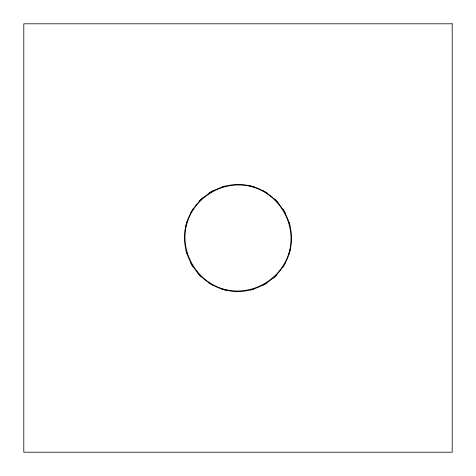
<?xml version="1.0" encoding="UTF-8"?>
<svg xmlns="http://www.w3.org/2000/svg" width="476" height="476" viewBox="0 0 476 476"><rect width="100%" height="100%" fill="white"/><g stroke="black" fill="none" stroke-linecap="round" stroke-linejoin="round"><path stroke-width="0.71" d="M290.455 248.764A53.55 53.55 0 0 1 288.944 254.493M285.201 263.287A53.55 53.55 0 0 1 282.536 267.738M277.05 274.646A53.55 53.55 0 0 1 273.319 278.252M266.863 283.107A53.55 53.55 0 0 1 262.359 285.689M253.494 289.259A53.55 53.55 0 0 1 250.632 290.039M227.236 290.455A53.55 53.55 0 0 1 221.507 288.944M212.712 285.201A53.55 53.55 0 0 1 208.262 282.536M201.354 277.05A53.55 53.55 0 0 1 197.748 273.319M192.893 266.863A53.55 53.55 0 0 1 190.311 262.359M186.741 253.494A53.55 53.55 0 0 1 185.961 250.632M185.545 227.236A53.55 53.55 0 0 1 187.056 221.507M190.799 212.712A53.55 53.55 0 0 1 193.464 208.262M198.95 201.354A53.55 53.55 0 0 1 202.681 197.748M209.137 192.893A53.55 53.55 0 0 1 213.641 190.311M222.506 186.741A53.55 53.55 0 0 1 225.368 185.961M248.764 185.545A53.55 53.55 0 0 1 254.493 187.056M263.287 190.799A53.55 53.55 0 0 1 267.738 193.464M274.646 198.95A53.55 53.55 0 0 1 278.252 202.681M283.107 209.137A53.55 53.55 0 0 1 285.689 213.641M289.259 222.506A53.55 53.55 0 0 1 290.039 225.368M184.926 230.86C181.047 259.438 202.27 287.26 230.86 291.074C259.438 294.953 287.26 273.73 291.074 245.14C294.953 216.562 273.73 188.74 245.14 184.926C216.562 181.047 188.74 202.27 184.926 230.86M186.759 224.113C179.244 251.697 196.505 281.804 224.113 289.241C251.697 296.756 281.804 279.495 289.241 251.887C296.756 224.303 279.495 194.196 251.887 186.759C224.303 179.244 194.196 196.505 186.759 224.113M452.2 23.8L23.8 23.8L23.8 452.2L452.2 452.2L452.2 23.8"/></g></svg>
